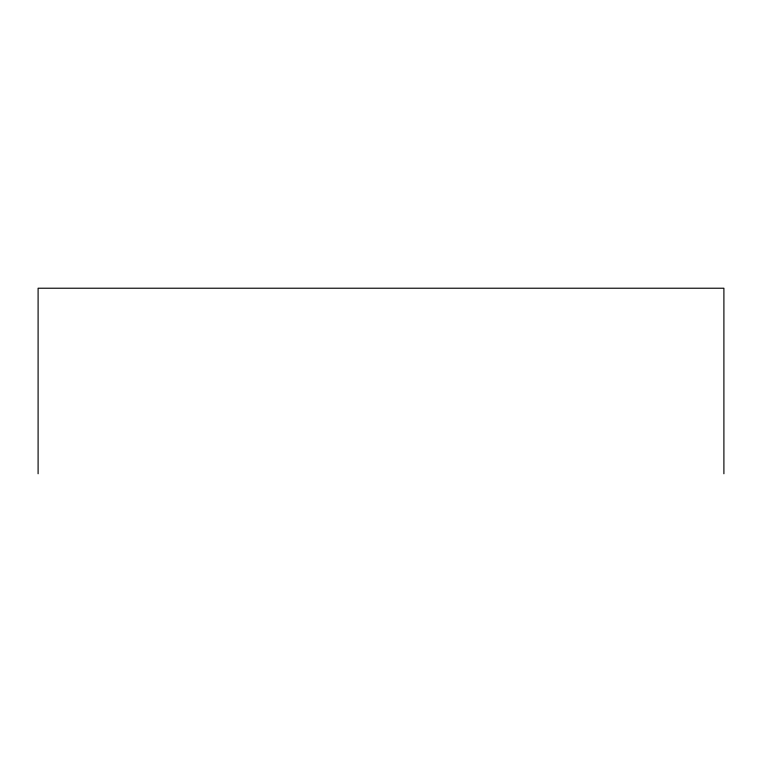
<?xml version="1.0" encoding="UTF-8"?>
<svg xmlns="http://www.w3.org/2000/svg" width="762" height="762" viewBox="0 0 762 762"><rect width="100%" height="100%" fill="white"/><g stroke="black" fill="none" stroke-linecap="round" stroke-linejoin="round"><path stroke-width="1.14" d="M723.9 473.774L723.9 288.227L38.1 288.227L38.1 473.774"/></g></svg>
